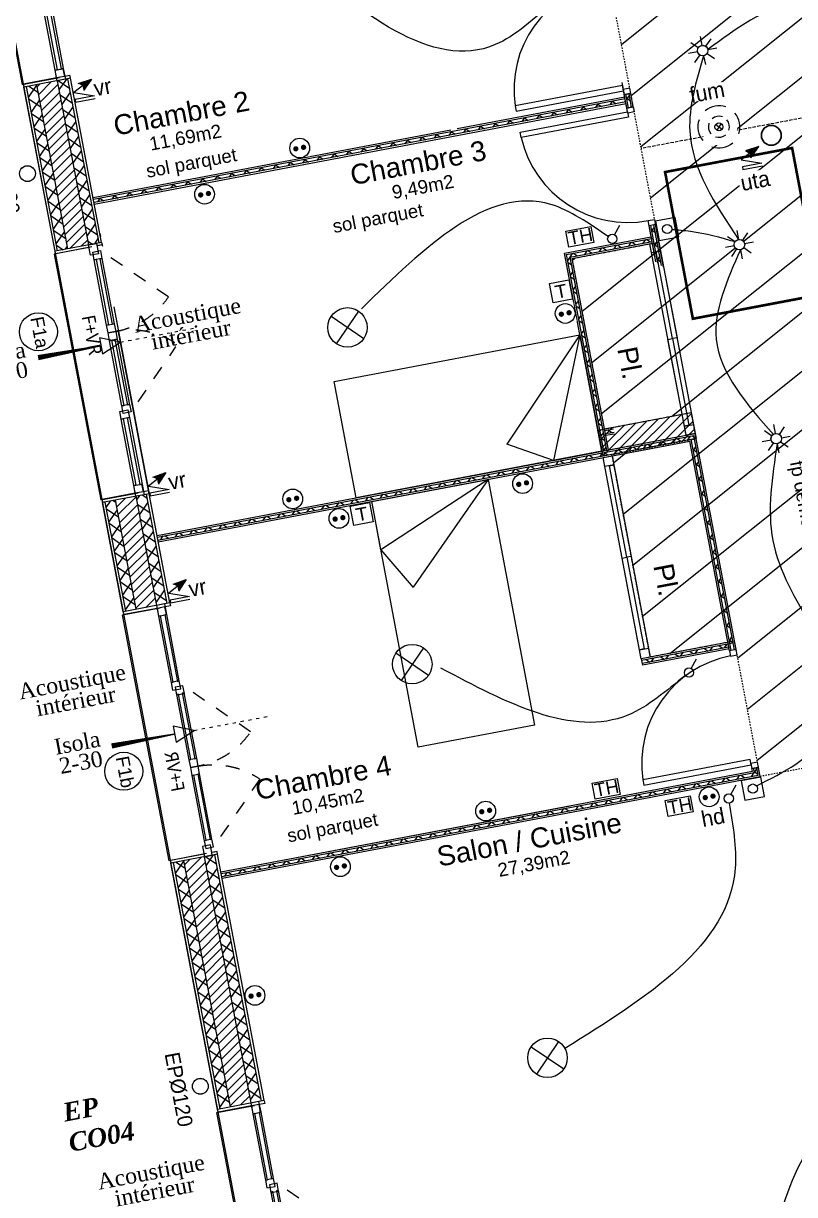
# Model space of a CAD drawing. Header units: centimetres. Extents: x 187368 to 251255, y -383447 to -322514.
# Drawn here: x 196774 to 202629, y -373773 to -364879 of the extents above; entities that cross this region are included whole.
import ezdxf

# ---------------------------------------------------------------- set-up
doc = ezdxf.new("R2010")
doc.units = ezdxf.units.CM
for name, pattern in [('ACAD_ISO03W100', [30, 12, -18]), ('Style de ligne -1', [0.41664, 0.20828, -0.20836]), ('Style de ligne -2', [0.694425, 0.48607, -0.208355])]:
    doc.linetypes.add(name, pattern=pattern)
doc.layers.get('0').update_dxf_attribs({"color": 252})
for name, color, linetype in [('3-BAT C-Niveau 2', 252, 'Continuous'), ('prlm-EAU-EPEXT', 145, 'Continuous'), ('prlm-MOD', 64, 'Continuous'), ('prlm-VMC', 93, 'Continuous')]:
    doc.layers.add(name, color=color, linetype=linetype)
for name, color, linetype, lineweight in [('prlm-ELEC-CFA', 1, 'Continuous', 25), ('prlm-ELEC-CFO', 1, 'Continuous', 25), ('prlm-ELEC-SSI', 1, 'Continuous', 25)]:
    doc.layers.add(name, color=color, linetype=linetype, lineweight=lineweight)
doc.layers.add('prlm-ZEROPLOT', color=254, linetype='Continuous', plot=False)
doc.styles.add('Arial', font='arial.ttf', dxfattribs={"height": 100})
doc.styles.add('Futura Std Book', font='')
doc.styles.add('Helvetica', font='arial.ttf')
doc.styles.add('Lucida Grande', font='')
doc.styles.add('prlm-eau-ep', font='timesbi.ttf', dxfattribs={"height": 18})
doc.styles.add('prlm-elec-cfo', font='comic.ttf', dxfattribs={"height": 12})
doc.styles.add('prlm-elec-ssi', font='comic.ttf', dxfattribs={"height": 12})
doc.styles.add('prlm-vmc', font='pala.ttf', dxfattribs={"height": 14})
doc.styles.get("Standard").update_dxf_attribs({"font": 'isocp.shx', "height": 100})
doc.styles.get('Futura Std Book').set_extended_font_data('Futura Std Book')
doc.styles.get('Lucida Grande').set_extended_font_data('Lucida Grande')
pattern_1 = [(145.723595, (66931.62, 115456.28), (-45.054865, -66.106423), []), (235.723595, (66931.62, 115456.28), (-66.106423, 45.054865), [])]
pattern_2 = [(45, (67117.507, 115456.283), (-31.2347524, 39.0434405), [])]
pattern_3 = [(145.723595, (66931.62, 115456.28), (-45.054865, -66.106423), []), (235.723595, (66931.62, 115456.28), (-66.106423, 45.054865), [])]

# ---------------------------------------------------------------- blocks, each defined once
blk = doc.blocks.new('FENETRE TYPE 1')
at = {"linetype": 'Style de ligne -1', "ltscale": 50.8}
for p, q in [((48.17, 60.17), (4, 16)), ((84.68, 59.99), (128.67, 16))]:
    blk.add_line(p, q, dxfattribs=at)
at = {"linetype": 'Continuous'}
blk.add_line((0, 16), (0, 14), dxfattribs=at)
at = {"linetype": 'Continuous', "lineweight": 25, "flags": 128}
for points in [[(-2, 18), (0, 18), (0, 14)], [(192, 18), (190, 18), (190, 14)], [(0, 8), (0, -18), (-2, -18)], [(190, 7.7), (190, -18), (192, -18)]]:
    blk.add_lwpolyline(points, dxfattribs=at)
at = {"linetype": 'Continuous', "flags": 128}
for points in [[(-2, 14), (6, 14), (6, 8), (-2, 8)], [(4, 16), (10, 16), (10, 10), (4, 10)], [(10, 16), (60.46, 16), (60.46, 14.5), (10, 14.5)], [(10, 11.5), (60.46, 11.5), (60.46, 10), (10, 10)], [(60.46, 16), (66.46, 16), (66.46, 10), (60.46, 10)], [(66.46, 16), (72.46, 16), (72.46, 10), (66.46, 10)], [(72.46, 16), (123.05, 16), (123.05, 14.5), (72.46, 14.5)], [(72.46, 11.5), (123.05, 11.5), (123.05, 10), (72.46, 10)], [(122.67, 16), (128.67, 16), (128.67, 10), (122.67, 10)], [(126.67, 14), (132.67, 14), (132.67, 7.7), (126.67, 7.7)], [(132.67, 14), (184, 14), (184, 12.5), (132.67, 12.5)], [(132.67, 9.2), (184, 9.2), (184, 7.7), (132.67, 7.7)], [(184, 14), (192.25, 14), (192.25, 7.7), (184, 7.7)], [(184, 13.7), (190, 13.7), (190, 7.7), (184, 7.7)]]:
    blk.add_lwpolyline(points, close=True, dxfattribs=at)
blk.add_lwpolyline([(0, 10), (0, -19), (190, -19), (190, 10)], dxfattribs=at)
at = {"linetype": 'Style de ligne -1', "ltscale": 50.8}
for centre, radius, start, end in [((4, 16), 62.46, 360, 45), ((128.67, 16), 62.21, 136.63922, 180)]:
    blk.add_arc(centre, radius, start, end, dxfattribs=at)
at = {"insert": (50.38, 2.81), "char_height": 10.161, "attachment_point": 1, "line_spacing_factor": 0.978845, "style": 'Lucida Grande'}
blk.add_mtext('F+VR ', dxfattribs=at)
blk = doc.blocks.new('Groupe-135-1')
at = {"linetype": 'Continuous'}
blk.add_circle((12995.63, -48267.67), 14.45, dxfattribs=at)
at = {"insert": (12999.33, -48255.25), "char_height": 10.087, "attachment_point": 1, "rotation": 280.72359, "line_spacing_factor": 0.834288, "style": 'Helvetica'}
blk.add_mtext('F1a', dxfattribs=at)
blk = doc.blocks.new('Groupe-141-1')
at = {"linetype": 'Continuous'}
blk.add_circle((13060.42, -48601.44), 14.45, dxfattribs=at)
at = {"insert": (13064.12, -48589.03), "char_height": 10.087, "attachment_point": 1, "rotation": 280.72359, "line_spacing_factor": 0.834288, "style": 'Helvetica'}
blk.add_mtext('F1b', dxfattribs=at)
blk = doc.blocks.new('Groupe-176-1')
at = {"linetype": 'Continuous'}
blk.add_circle((12987.29, -48147.52), 6, dxfattribs=at)
at = {"insert": (12971.25, -48120.8), "char_height": 11.327, "attachment_point": 1, "rotation": 280.72359, "line_spacing_factor": 0.962448, "style": 'Futura Std Book'}
blk.add_mtext('EPØ120', dxfattribs=at)
blk = doc.blocks.new('Groupe-193-1')
at = {"linetype": 'Continuous'}
blk.add_circle((13118.55, -48840.61), 6, dxfattribs=at)
at = {"insert": (13102.51, -48813.9), "char_height": 11.327, "attachment_point": 1, "rotation": 280.72359, "line_spacing_factor": 0.962448, "style": 'Futura Std Book'}
blk.add_mtext('EPØ120', dxfattribs=at)
blk = doc.blocks.new('Groupe-75-1')
at = {"linetype": 'Continuous', "lineweight": 18}
for p, q in [((13406.72, -48269.86), (13351.24, -48352.91)), ((13406.72, -48269.86), (13386.66, -48365.29)), ((13386.66, -48365.29), (13351.18, -48352.89)), ((13386.66, -48365.29), (13423.58, -48358.26))]:
    blk.add_line(p, q, dxfattribs=at)
at = {"linetype": 'Continuous', "flags": 128}
blk.add_lwpolyline([(13406.72, -48269.86), (13423.51, -48358.28), (13236.85, -48393.73), (13220.05, -48305.31)], close=True, dxfattribs=at)
blk = doc.blocks.new('Groupe-77-1')
at = {"linetype": 'Continuous', "flags": 128}
blk.add_lwpolyline([(13487.38, -48346.19), (13459.85, -48200.85), (13466.73, -48199.55), (13494.25, -48344.88)], close=True, dxfattribs=at)
at = {"linetype": 'Continuous', "lineweight": 18, "flags": 128}
for points in [[(13461.15, -48207.73), (13459.85, -48200.85), (13466.73, -48199.55), (13468.03, -48206.42)], [(13477.05, -48272.87), (13464.59, -48207.07), (13468.03, -48206.42), (13480.49, -48272.21)], [(13486.07, -48339.31), (13473.61, -48273.52), (13477.05, -48272.87), (13489.51, -48338.66)], [(13487.38, -48346.19), (13486.07, -48339.31), (13492.95, -48338.01), (13494.25, -48344.88)]]:
    blk.add_lwpolyline(points, close=True, dxfattribs=at)
blk = doc.blocks.new('Groupe-78-1')
at = {"linetype": 'Continuous', "flags": 128}
blk.add_lwpolyline([(13431.25, -48361.91), (13460.18, -48514.68), (13453.31, -48515.99), (13424.37, -48363.21)], close=True, dxfattribs=at)
at = {"linetype": 'Continuous', "lineweight": 18, "flags": 128}
for points in [[(13431.25, -48361.91), (13432.56, -48368.79), (13425.68, -48370.09), (13424.37, -48363.21)], [(13432.56, -48368.79), (13445.72, -48438.3), (13442.28, -48438.95), (13429.12, -48369.44)], [(13442.28, -48438.95), (13455.44, -48508.46), (13452, -48509.11), (13438.84, -48439.6)], [(13458.88, -48507.81), (13460.18, -48514.68), (13453.31, -48515.99), (13452, -48509.11)]]:
    blk.add_lwpolyline(points, close=True, dxfattribs=at)
blk = doc.blocks.new('Groupe-79-1')
at = {"linetype": 'Continuous', "lineweight": 18}
for p, q in [((13337.13, -48379.73), (13255.64, -48433.29)), ((13337.13, -48379.73), (13280.11, -48461.73)), ((13255.64, -48433.29), (13248.68, -48396.36)), ((13255.64, -48433.29), (13280.16, -48461.78))]:
    blk.add_line(p, q, dxfattribs=at)
at = {"linetype": 'Continuous', "flags": 128}
blk.add_lwpolyline([(13372.38, -48566.43), (13283.95, -48583.13), (13248.69, -48396.43), (13337.13, -48379.73)], close=True, dxfattribs=at)
blk = doc.blocks.new('Sol parquet')
at = {"insert": (0, -0.78), "char_height": 10.0872, "attachment_point": 2, "line_spacing_factor": 0.834288, "style": 'Helvetica'}
blk.add_mtext('sol parquet', dxfattribs=at)
blk = doc.blocks.new('xi.fum')
at = {"color": 0}
blk.add_wipeout([(-10.61, -10.61), (-15, 0), (-10.61, 10.61), (0, 15), (10.61, 10.61), (15, 0), (10.61, -10.61), (0, -15)], dxfattribs=at).dxf.layer = 'prlm-ELEC-SSI'
at = {"layer": 'prlm-ELEC-SSI', "color": 0}
for points in [[(-2.12, 2.12), (2.12, -2.12)], [(2.12, 2.12), (-2.12, -2.12)]]:
    blk.add_lwpolyline(points, dxfattribs=at)
blk.add_circle((0, 0), 3, dxfattribs=at)
at = {"layer": 'prlm-ELEC-SSI', "color": 0, "lineweight": 13}
for radius, start, end in [(16, 60, 120), (16, 150, 210), (8, 150, 210), (8, 60, 120), (8, 330, 30), (16, 330, 30), (8, 240, 300), (16, 240, 300)]:
    blk.add_arc((0, 0), radius, start, end, dxfattribs=at)
blk = doc.blocks.new('xi.epext')
at = {"layer": 'prlm-EAU-EPEXT', "color": 0, "linetype": 'ByBlock', "lineweight": -2}
blk.add_circle((0, 0), 5, dxfattribs=at)
blk = doc.blocks.new('xi.EA')
at = {"layer": 'prlm-VMC', "color": 0, "linetype": 'ByBlock', "lineweight": 5, "flags": 128}
blk.add_lwpolyline([(-6.17, -15), (6.17, -15), (0, 0)], close=True, dxfattribs=at)
at = {"layer": 'prlm-VMC', "color": 0, "linetype": 'ByBlock', "lineweight": -2, "flags": 128}
blk.add_lwpolyline([(0, -15, 1, 4, 0), (0, -63.63, 1, 1, 0)], format="xyseb", dxfattribs=at)
at = {"layer": 'prlm-VMC', "color": 0, "linetype": 'ByBlock', "lineweight": 5}
blk.add_solid([(0, 0), (6.17, -15), (-6.17, -15), (0, 0)], dxfattribs=at)
at = {"layer": 'prlm-ZEROPLOT', "color": 250, "linetype": 'ACAD_ISO03W100', "lineweight": 0, "ltscale": 0.2}
blk.add_lwpolyline([(0, 0), (0, 60)], dxfattribs=at)
blk = doc.blocks.new('xi.uta')
at = {"layer": 'prlm-ELEC-CFO', "lineweight": 5}
blk.add_hatch(color=0, dxfattribs=at).paths.add_polyline_path([(-3, 6), (-0.1, 3.7), (0, 0), (7.5, 7.5)])
at = {"layer": 'prlm-ELEC-CFO', "color": 0}
blk.add_lwpolyline([(0.95, 4.23), (-7.5, 0), (7.5, -5.5), (-7.5, -5.5), (-7.5, -7.5), (7.5, -7.5)], dxfattribs=at)
at = {"layer": 'prlm-ELEC-CFO', "color": 0, "lineweight": 5, "flags": 128}
blk.add_lwpolyline([(-3, 6), (-0.1, 3.7), (0, 0), (7.5, 7.5)], close=True, dxfattribs=at)
blk = doc.blocks.new('xi.PC')
at = {"color": 0, "lineweight": 5}
blk.add_wipeout([(-7.5, -7.5), (7.5, -7.5), (7.5, 7.5), (-7.5, 7.5)], dxfattribs=at).dxf.layer = 'prlm-ELEC-CFO'
at = {"layer": 'prlm-ELEC-CFO', "color": 0, "linetype": 'ByBlock', "lineweight": 5, "const_width": 2}
for points in [[(-4, 0, 1), (-2, 0, 1)], [(2, 0, 1), (4, 0, 1)]]:
    blk.add_lwpolyline(points, format="xyb", close=True, dxfattribs=at)
at = {"layer": 'prlm-ELEC-CFO', "color": 0, "linetype": 'ByBlock', "lineweight": -2}
blk.add_circle((0, 0), 7.5, dxfattribs=at)
blk = doc.blocks.new('xi.PCHD')
at = {"color": 0, "lineweight": 5}
blk.add_wipeout([(-7.5, -7.5), (7.5, -7.5), (7.5, 7.5), (-7.5, 7.5)], dxfattribs=at).dxf.layer = 'prlm-ELEC-CFO'
at = {"layer": 'prlm-ELEC-CFO', "color": 0, "linetype": 'ByBlock', "lineweight": 5, "const_width": 2}
for points in [[(-4, 0, 1), (-2, 0, 1)], [(2, 0, 1), (4, 0, 1)]]:
    blk.add_lwpolyline(points, format="xyb", close=True, dxfattribs=at)
at = {"layer": 'prlm-ELEC-CFO', "color": 0, "linetype": 'ByBlock', "lineweight": -2}
blk.add_circle((0, 0), 7.5, dxfattribs=at)
blk = doc.blocks.new('xi.SA')
at = {"layer": 'prlm-ELEC-CFO', "color": 0}
blk.add_lwpolyline([(0.2, -1.28), (5.5, 5.28)], dxfattribs=at)
blk.add_circle((-2, -4), 3.5, dxfattribs=at)
blk = doc.blocks.new('xi.PTCE')
at = {"layer": 'prlm-ELEC-CFO', "color": 0}
for points in [[(-10.61, 10.61), (10.61, -10.61)], [(10.61, 10.61), (-10.61, -10.61)]]:
    blk.add_lwpolyline(points, dxfattribs=at)
at = {"layer": 'prlm-ELEC-CFO', "color": 0, "linetype": 'ByBlock'}
blk.add_circle((0, 0), 15, dxfattribs=at)
blk = doc.blocks.new('xi.BP')
at = {"layer": 'prlm-ELEC-CFO', "color": 0, "flags": 128}
blk.add_lwpolyline([(-7.5, -7.5), (7.5, -7.5), (7.5, 7.5), (-7.5, 7.5)], close=True, dxfattribs=at)
at = {"layer": 'prlm-ELEC-CFO', "color": 0}
blk.add_circle((0, 0), 3.5, dxfattribs=at)
blk = doc.blocks.new('xi.SPOT')
at = {"color": 0, "lineweight": 5}
blk.add_wipeout([(-4, 0), (-2.83, -2.83), (0, -4), (2.83, -2.83), (4, 0), (2.83, 2.83), (0, 4), (-2.83, 2.83)], dxfattribs=at).dxf.layer = 'prlm-ELEC-CFO'
at = {"layer": 'prlm-ELEC-CFO', "color": 0, "linetype": 'ByBlock', "lineweight": -2, "flags": 128}
for points in [[(0, 10.88), (0, 4)], [(-10.88, 0), (-4, 0)], [(-7.69, 7.69), (-2.83, 2.83)], [(7.69, 7.69), (2.83, 2.83)], [(4, 0), (10.88, 0)], [(-2.83, -2.83), (-7.69, -7.69)], [(0, -4), (0, -10.88)], [(2.83, -2.83), (7.69, -7.69)]]:
    blk.add_lwpolyline(points, dxfattribs=at)
at = {"layer": 'prlm-ELEC-CFO', "color": 0, "linetype": 'ByBlock', "lineweight": -2}
blk.add_circle((0, 0), 4, dxfattribs=at)
blk = doc.blocks.new('xi.VR')
at = {"layer": 'prlm-ELEC-CFO', "lineweight": 5}
blk.add_hatch(color=0, dxfattribs=at).paths.add_polyline_path([(-3, 6), (-0.1, 3.7), (0, 0), (7.5, 7.5)])
at = {"layer": 'prlm-ELEC-CFO', "color": 0}
for points in [[(0.95, 4.23), (-7.5, 0), (7.5, -5.5), (-7.5, -5.5), (-7.5, -7.5), (7.5, -7.5)], [(-3, 6), (7.5, 7.5), (0, 0)]]:
    blk.add_lwpolyline(points, dxfattribs=at)
blk = doc.blocks.new('xi.TEL')
at = {"layer": 'prlm-ELEC-CFA', "color": 0, "linetype": 'ByBlock', "lineweight": -2, "flags": 128}
blk.add_lwpolyline([(-7.5, 7.5), (7.5, 7.5), (7.5, -7.5), (-7.5, -7.5)], close=True, dxfattribs=at)
at = {"layer": 'prlm-ELEC-CFA', "color": 0, "linetype": 'ByBlock', "insert": (0, 0), "char_height": 10, "width": 11.36, "attachment_point": 5}
blk.add_mtext('{\\fVerdana|b0|i0|c0|p34;T}', dxfattribs=at)

msp = doc.modelspace()

# ---------------------------------------------------------------- hatches: boundary and pattern name
at = {"linetype": 'Continuous'}
h = msp.add_hatch(dxfattribs=at)
h.set_pattern_fill('02_ISOLANT', color=256, scale=10, angle=-169.27641, style=0, pattern_type=2)
h.set_pattern_definition([(235.723595, (66931.62, 115456.28), (66.106423, -45.054865), []), (325.723595, (66931.62, 115456.28), (-45.054865, -66.106423), [])])
h.paths.add_polyline_path([(201346.5, -365475.2), (201342.1, -365451.7), (197305.5, -366216.1), (197309.9, -366239.7)])
h = msp.add_hatch(dxfattribs=at)
h.set_pattern_fill('02_ISOLANT', color=256, scale=10, angle=100.72359, style=0, pattern_type=2)
h.set_pattern_definition([(145.723595, (66931.62, 115456.28), (-45.054865, -66.106423), []), (235.723595, (66931.62, 115456.28), (-66.106423, 45.054865), [])])
h.paths.add_polyline_path([(201368, -365518.6), (201391.6, -365514.1), (201372.3, -365412.3), (201348.7, -365416.8)])
h = msp.add_hatch(dxfattribs=at)
h.set_pattern_fill('02_ISOLANT', color=256, scale=10, angle=100.72359, style=0, pattern_type=2)
h.set_pattern_definition([(145.723595, (66931.62, 115456.28), (-45.054865, -66.106423), []), (235.723595, (66931.62, 115456.28), (-66.106423, 45.054865), [])])
h.paths.add_polyline_path([(201591.5, -366699), (201619.6, -366718.1), (201560.9, -366408.3), (201537.3, -366412.7)])
h = msp.add_hatch(dxfattribs=at)
h.set_pattern_fill('02_ISOLANT', color=256, scale=10, angle=10.72359, style=0, pattern_type=2)
h.set_pattern_definition([(55.723595, (66931.62, 115456.28), (-66.106423, 45.054865), []), (145.723595, (66931.62, 115456.28), (45.054865, 66.106423), [])])
h.paths.add_polyline_path([(200897.4, -366634.4), (200925.4, -366653.5), (201547.4, -366535.7), (201542.9, -366512.1)])
h = msp.add_hatch(dxfattribs=at)
h.set_pattern_fill('02_ISOLANT', color=256, scale=10, angle=100.72359, style=0, pattern_type=2)
h.set_pattern_definition([(145.723595, (66931.62, 115456.28), (-45.054865, -66.106423), []), (235.723595, (66931.62, 115456.28), (-66.106423, 45.054865), [])])
h.paths.add_polyline_path([(201179.5, -368124.1), (201203.1, -368119.6), (200925.4, -366653.5), (200897.4, -366634.4)])
h = msp.add_hatch(dxfattribs=at)
h.set_pattern_fill('MURS MACONNERIE-2', color=256, scale=10, style=0, pattern_type=2)
h.set_pattern_definition(pattern_2)
h.paths.add_polyline_path([(201881.6, -368031.9), (201844.4, -367835.4), (201136.9, -367969.4), (201174.2, -368165.9)])
h = msp.add_hatch(dxfattribs=at)
h.set_pattern_fill('02_ISOLANT', color=256, scale=10, angle=10.72359, style=0, pattern_type=2)
h.set_pattern_definition([(55.723595, (66931.62, 115456.28), (-66.106423, 45.054865), []), (145.723595, (66931.62, 115456.28), (45.054865, 66.106423), [])])
h.paths.add_polyline_path([(197790.8, -368779.1), (197795.3, -368802.6), (201844.7, -368035.8), (201863.8, -368007.7)])
h = msp.add_hatch(dxfattribs=at)
h.set_pattern_fill('02_ISOLANT', color=256, scale=10, angle=-169.27641, style=0, pattern_type=2)
h.set_pattern_definition([(235.723595, (66931.62, 115456.28), (66.106423, -45.054865), []), (325.723595, (66931.62, 115456.28), (-45.054865, -66.106423), [])])
h.paths.add_polyline_path([(201258.4, -367984.1), (201253.9, -367960.5), (201188.5, -367972.9), (201193, -367996.4)])
h = msp.add_hatch(dxfattribs=at)
h.set_pattern_fill('02_ISOLANT', color=256, scale=10, angle=100.72359, style=0, pattern_type=2)
h.set_pattern_definition([(145.723595, (66931.62, 115456.28), (-45.054865, -66.106423), []), (235.723595, (66931.62, 115456.28), (-66.106423, 45.054865), [])])
h.paths.add_polyline_path([(202148.7, -369641.2), (202172.3, -369636.7), (201863.8, -368007.7), (201844.7, -368035.8)])
h = msp.add_hatch(dxfattribs=at)
h.set_pattern_fill('02_ISOLANT', color=256, scale=10, angle=-169.27641, style=0, pattern_type=2)
h.set_pattern_definition([(235.723595, (66931.62, 115456.28), (66.106423, -45.054865), []), (325.723595, (66931.62, 115456.28), (-45.054865, -66.106423), [])])
h.paths.add_polyline_path([(202141.4, -369613.1), (202160.5, -369585), (201467.1, -369716.4), (201471.6, -369739.9)])
h = msp.add_hatch(dxfattribs=at)
h.set_pattern_fill('02_ISOLANT', color=256, scale=10, angle=10.72359, style=0, pattern_type=2)
h.set_pattern_definition([(55.723595, (66931.62, 115456.28), (-66.106423, 45.054865), []), (145.723595, (66931.62, 115456.28), (45.054865, 66.106423), [])])
h.paths.add_polyline_path([(198275.4, -371334.5), (198279.9, -371358.1), (202352.2, -370586.8), (202324.2, -370567.7)])
h = msp.add_hatch(dxfattribs=at)
h.set_pattern_fill('02_ISOLANT', color=256, scale=10, angle=100.72359, style=0, pattern_type=2)
h.set_pattern_definition([(145.723595, (66931.62, 115456.28), (-45.054865, -66.106423), []), (235.723595, (66931.62, 115456.28), (-66.106423, 45.054865), [])])
h.paths.add_polyline_path([(202324.2, -370567.7), (202352.2, -370586.8), (202341.6, -370530.8), (202318, -370535.3)])
at = {"layer": '3-BAT C-Niveau 2', "linetype": 'Continuous', "lineweight": 18}
h = msp.add_hatch(dxfattribs=at)
h.set_pattern_fill('BA 13', color=256, scale=10, style=0, pattern_type=2)
h.set_pattern_definition([(218.65981, (66931.62, 115456.3), (-199.24783, 287.75041), [])])
h.paths.add_polyline_path([(204522, -367529.8), (204960.7, -369845.8), (203586.7, -370105.9), (203634.4, -370357.5), (202367.8, -370597.3), (202173.1, -369569.4), (201533.5, -369690.6), (201242.3, -368153), (201882, -368031.9), (201844.8, -367835.5), (201186.5, -367960.2), (200941, -366663.9), (201599.3, -366539.3), (201212.5, -364496.8), (201187.8, -364500.9), (201173, -364449.6), (201163.7, -364451.3), (200760.7, -364527.1), (200465.8, -362970.3), (201403.4, -362792.8), (201310.8, -362303.5), (203455.4, -361897.5), (203773.6, -363577.1), (203036.8, -363716.5), (203106, -364083.5), (202106.4, -364272.8), (202115.7, -364321.9), (203852.2, -363993.1), (204360.3, -366674.1), (202935.8, -366943.9), (203099.2, -367800.5)])
at = {"layer": '3-BAT C-Niveau 2', "linetype": 'Continuous'}
h = msp.add_hatch(dxfattribs=at)
h.set_pattern_fill('02_ISOLANT', color=256, scale=10, angle=100.72359, style=0, pattern_type=2)
h.set_pattern_definition(pattern_1)
h.paths.add_polyline_path([(197033.6, -366604.8), (197112.2, -366590), (196876.2, -365343.8), (196797.6, -365358.7)])
h = msp.add_hatch(dxfattribs=at)
h.set_pattern_fill('MURS MACONNERIE-2', color=256, scale=10, style=0, pattern_type=2)
h.set_pattern_definition(pattern_2)
h.paths.add_polyline_path([(197112.2, -366590), (197269.4, -366560.2), (197033.4, -365314.1), (196876.2, -365343.8)])
h = msp.add_hatch(dxfattribs=at)
h.set_pattern_fill('02_ISOLANT', color=256, scale=10, angle=100.72359, style=0, pattern_type=2)
h.set_pattern_definition(pattern_1)
h.paths.add_polyline_path([(197269.4, -366560.2), (197348, -366545.3), (197112, -365299.2), (197033.4, -365314.1)])
h = msp.add_hatch(dxfattribs=at)
h.set_pattern_fill('MURS MACONNERIE-2', color=256, scale=10, style=0, pattern_type=2)
h.set_pattern_definition(pattern_2)
h.paths.add_polyline_path([(197630.7, -369327.9), (197787.9, -369298.1), (197630.9, -368468.8), (197473.6, -368498.5)])
h = msp.add_hatch(dxfattribs=at)
h.set_pattern_fill('02_ISOLANT', color=256, scale=10, angle=100.72359, style=0, pattern_type=2)
h.set_pattern_definition(pattern_3)
h.paths.add_polyline_path([(197787.9, -369298.1), (197866.5, -369283.2), (197709.5, -368453.9), (197630.9, -368468.8)])
h = msp.add_hatch(dxfattribs=at)
h.set_pattern_fill('02_ISOLANT', color=256, scale=10, angle=100.72359, style=0, pattern_type=2)
h.set_pattern_definition(pattern_3)
h.paths.add_polyline_path([(197552.1, -369342.8), (197630.7, -369327.9), (197473.6, -368498.5), (197395, -368513.4)])
h = msp.add_hatch(dxfattribs=at)
h.set_pattern_fill('02_ISOLANT', color=256, scale=10, angle=100.72359, style=0, pattern_type=2)
h.set_pattern_definition(pattern_1)
h.paths.add_polyline_path([(198267.7, -373121.6), (198346.3, -373106.7), (197992.2, -371236.5), (197913.5, -371251.4)])
h = msp.add_hatch(dxfattribs=at)
h.set_pattern_fill('MURS MACONNERIE-2', color=256, scale=10, style=0, pattern_type=2)
h.set_pattern_definition(pattern_2)
h.paths.add_polyline_path([(198346.3, -373106.7), (198503.5, -373077), (198149.4, -371206.7), (197992.2, -371236.5)])
h = msp.add_hatch(dxfattribs=at)
h.set_pattern_fill('02_ISOLANT', color=256, scale=10, angle=100.72359, style=0, pattern_type=2)
h.set_pattern_definition(pattern_1)
h.paths.add_polyline_path([(198503.5, -373077), (198582.1, -373062.1), (198228, -371191.8), (198149.4, -371206.7)])

# ---------------------------------------------------------------- linework, layer by layer
at = {"linetype": 'Continuous'}
for p, q in [((201322.9, -365350.5), (200507.4, -365504.9)), ((201330.4, -365389.8), (201322.9, -365350.5)), ((201342.1, -365451.7), (197305.5, -366216.1)), ((201342.1, -365451.7), (197305.5, -366216.1)), ((200514.8, -365544.2), (201330.4, -365389.8)), ((201377.6, -365370.6), (201328.5, -365379.9)), ((201328.5, -365379.9), (201335.9, -365419.2)), ((201335.9, -365419.2), (201385.1, -365409.9)), ((201355.2, -365521), (201335.9, -365419.2)), ((201368, -365518.6), (201348.7, -365416.8)), ((201368, -365518.6), (201348.7, -365416.8)), ((201391.6, -365514.1), (201372.3, -365412.3)), ((201391.6, -365514.1), (201372.3, -365412.3)), ((201385.1, -365409.9), (201377.6, -365370.6)), ((201346.5, -365475.2), (197309.9, -366239.7)), ((201346.5, -365475.2), (197309.9, -366239.7)), ((201349, -365488), (197312.4, -366252.5)), ((200507.4, -365504.9), (200514.8, -365544.2)), ((201576.3, -366688.6), (201524.5, -366415.1)), ((201591.5, -366699), (201537.3, -366412.7)), ((201591.5, -366699), (201537.3, -366412.7)), ((201619.6, -366718.1), (201560.9, -366408.3)), ((201619.6, -366718.1), (201560.9, -366408.3)), ((200882.2, -366624), (201540.5, -366499.3)), ((200897.4, -366634.4), (201542.9, -366512.1)), ((200897.4, -366634.4), (201542.9, -366512.1)), ((200925.4, -366653.5), (201547.4, -366535.7)), ((200925.4, -366653.5), (201547.4, -366535.7)), ((201166.7, -368126.5), (200882.2, -366624)), ((201179.5, -368124.1), (200897.4, -366634.4)), ((201179.5, -368124.1), (200897.4, -366634.4)), ((201203.1, -368119.6), (200925.4, -366653.5)), ((201203.1, -368119.6), (200925.4, -366653.5)), ((201844.4, -367835.4), (201136.9, -367969.4)), ((201844.4, -367835.4), (201136.9, -367969.4)), ((201844.4, -367835.4), (201881.6, -368031.9)), ((197788.4, -368766.3), (201874.2, -367992.5)), ((197790.8, -368779.1), (201863.8, -368007.7)), ((197790.8, -368779.1), (201863.8, -368007.7)), ((201136.9, -367969.4), (201174.2, -368165.9)), ((201881.6, -368031.9), (201174.2, -368165.9)), ((201253.9, -367960.5), (201188.5, -367972.9)), ((201253.9, -367960.5), (201188.5, -367972.9)), ((201258.4, -367984.1), (201193, -367996.4)), ((201258.4, -367984.1), (201193, -367996.4)), ((201260.8, -367996.8), (201195.4, -368009.2)), ((202172.3, -369636.7), (201863.8, -368007.7)), ((202172.3, -369636.7), (201863.8, -368007.7)), ((197795.3, -368802.6), (201844.7, -368035.8)), ((197795.3, -368802.6), (201844.7, -368035.8)), ((202135.9, -369643.6), (201834.3, -368051)), ((202148.7, -369641.2), (201844.7, -368035.8)), ((202148.7, -369641.2), (201844.7, -368035.8)), ((202160.5, -369585), (201467.1, -369716.4)), ((202160.5, -369585), (201467.1, -369716.4)), ((202141.4, -369613.1), (201471.6, -369739.9)), ((202141.4, -369613.1), (201471.6, -369739.9)), ((202131.1, -369628.3), (201474, -369752.7)), ((202185.1, -369634.3), (202135.9, -369643.6)), ((202192.5, -369673.6), (202185.1, -369634.3)), ((202135.9, -369643.6), (202143.4, -369682.9)), ((202143.4, -369682.9), (202192.5, -369673.6)), ((202299.7, -370508.3), (202292.2, -370469)), ((202347, -370489.1), (202297.8, -370498.4)), ((202297.8, -370498.4), (202305.3, -370537.7)), ((202354.4, -370528.4), (202347, -370489.1)), ((198273, -371321.7), (202309, -370557.4)), ((198275.4, -371334.5), (202324.2, -370567.7)), ((198275.4, -371334.5), (202324.2, -370567.7)), ((198279.9, -371358.1), (202352.2, -370586.8)), ((198279.9, -371358.1), (202352.2, -370586.8)), ((202305.3, -370537.7), (202354.4, -370528.4)), ((202309, -370557.4), (202305.3, -370537.7)), ((202324.2, -370567.7), (202318, -370535.3)), ((202324.2, -370567.7), (202318, -370535.3)), ((202352.2, -370586.8), (202341.6, -370530.8)), ((202352.2, -370586.8), (202341.6, -370530.8)), ((201476.7, -370623.4), (201484.2, -370662.7))]:
    msp.add_line(p, q, dxfattribs=at)
at = {"linetype": 'Continuous', "lineweight": 25}
for p, q in [((201318.5, -365327.1), (201335.9, -365419.2)), ((201339.7, -365438.9), (200067.2, -365679.9)), ((201339.7, -365438.9), (201327.8, -365376.2)), ((201385.1, -365409.9), (201335.9, -365419.2)), ((201404.3, -365511.7), (201385.1, -365409.9)), ((201349, -365488), (197312.4, -366252.5)), ((201355.2, -365521), (201349, -365488)), ((201404.3, -365511.7), (201355.2, -365521)), ((200018.1, -365689.2), (197303.1, -366203.3)), ((201573.7, -366405.8), (201524.5, -366415.1)), ((201534.5, -366467.5), (201524.5, -366415.1)), ((201634.8, -366728.4), (201573.7, -366405.8)), ((200882.2, -366624), (201540.5, -366499.3)), ((201540.5, -366499.3), (201543.8, -366516.7)), ((200940.6, -366663.8), (201549.8, -366548.5)), ((201576.3, -366688.6), (201549.8, -366548.5)), ((201166.7, -368126.5), (200882.2, -366624)), ((201215.9, -368117.2), (200940.6, -366663.8)), ((201251.5, -367947.7), (201186.1, -367960.1)), ((201260.8, -367996.8), (201195.4, -368009.2)), ((201215.9, -368117.2), (201874.2, -367992.5)), ((202185.1, -369634.3), (201874.2, -367992.5)), ((197797.7, -368815.4), (201834.3, -368051)), ((202135.9, -369643.6), (201834.3, -368051)), ((197788.4, -368766.3), (201166.7, -368126.5)), ((202170.9, -369569.8), (201464.7, -369703.6)), ((202131.1, -369628.3), (201474, -369752.7)), ((202185.1, -369634.3), (202135.9, -369643.6)), ((201464.7, -369703.6), (201474, -369752.7)), ((198282.3, -371370.8), (202367.4, -370597.2)), ((200973.8, -370810.2), (202309, -370557.4)), ((202354.4, -370528.4), (202305.3, -370537.7)), ((202309, -370557.4), (202305.3, -370537.7)), ((202367.4, -370597.2), (202354.4, -370528.4)), ((198273, -371321.7), (200924.7, -370819.5))]:
    msp.add_line(p, q, dxfattribs=at)
at = {"linetype": 'Continuous', "lineweight": 18}
msp.add_line((201881.6, -368031.9), (201174.2, -368165.9), dxfattribs=at)
at = {"linetype": 'Continuous', "flags": 128}
for points in [[(201362.7, -365560.3), (201355.2, -365521), (201404.4, -365511.7), (201411.8, -365551)], [(201368.2, -365589.8), (200552.7, -365744.2), (200545.3, -365704.9), (201360.8, -365550.5)], [(201524.5, -366415.1), (201517.1, -366375.8), (201566.2, -366366.5), (201573.7, -366405.8)]]:
    msp.add_lwpolyline(points, close=True, dxfattribs=at)
at = {"linetype": 'Continuous'}
for centre, start, end in [((201328.5, -365379.9), 100.72359, 188.6539), ((201362.7, -365560.3), 192.79329, 280.72359)]:
    msp.add_arc(centre, 830.5, start, end, dxfattribs=at)
at = {"layer": '3-BAT C-Niveau 2', "linetype": 'Continuous', "lineweight": 25}
for p, q in [((197131.7, -365295.5), (196778, -365362.4)), ((197013.9, -366608.6), (196778, -365362.4)), ((197112.2, -366590), (196876.2, -365343.8)), ((197269.4, -366560.2), (197033.4, -365314.1)), ((197307.1, -366221.8), (197131.7, -365295.5)), ((197354.6, -366472.7), (197359.2, -366496.9)), ((197367.7, -366541.6), (197013.9, -366608.6)), ((197367.7, -366541.6), (197373.2, -366571)), ((197460.4, -367031.1), (197729.1, -368450.2)), ((197886.2, -369279.5), (197493.9, -367208)), ((197729.1, -368450.2), (197375.4, -368517.1)), ((197787.9, -369298.1), (197630.9, -368468.8)), ((197532.5, -369346.5), (197375.4, -368517.1)), ((197630.7, -369327.9), (197473.6, -368498.5)), ((197886.2, -369279.5), (197532.5, -369346.5)), ((198247.6, -371188.1), (197893.9, -371255.1)), ((198346.3, -373106.7), (197992.2, -371236.5)), ((198503.5, -373077), (198149.4, -371206.7)), ((198601.8, -373058.4), (198247.6, -371188.1)), ((198248.1, -373125.3), (197893.9, -371255.1)), ((198601.8, -373058.4), (198248.1, -373125.3))]:
    msp.add_line(p, q, dxfattribs=at)
at = {"layer": '3-BAT C-Niveau 2', "linetype": 'Continuous'}
for p, q in [((197013.9, -366608.6), (196778, -365362.4)), ((197033.6, -366604.8), (196797.6, -365358.7)), ((197112.2, -366590), (196876.2, -365343.8)), ((197348, -366545.3), (197112, -365299.2)), ((197367.7, -366541.6), (197131.7, -365295.5)), ((197866.5, -369283.2), (197709.5, -368453.9)), ((197886.2, -369279.5), (197729.1, -368450.2)), ((197532.5, -369346.5), (197375.4, -368517.1)), ((197552.1, -369342.8), (197395, -368513.4)), ((197630.7, -369327.9), (197473.6, -368498.5)), ((198346.3, -373106.7), (197992.2, -371236.5)), ((198582.1, -373062.1), (198228, -371191.8)), ((198601.8, -373058.4), (198247.6, -371188.1)), ((198248.1, -373125.3), (197893.9, -371255.1)), ((198267.7, -373121.6), (197913.5, -371251.4))]:
    msp.add_line(p, q, dxfattribs=at)
at = {"layer": '3-BAT C-Niveau 2', "linetype": 'Style de ligne -2', "ltscale": 50.8}
msp.add_line((202681.4, -365597.9), (201464.7, -365828.8), dxfattribs=at)
at = {"layer": '3-BAT C-Niveau 2', "linetype": 'Style de ligne -1', "ltscale": 50.8, "flags": 128}
msp.add_lwpolyline([(204522, -367529.8), (204960.7, -369845.8), (203586.7, -370105.9), (203634.4, -370357.5), (202367.8, -370597.3), (202173.1, -369569.4), (201533.5, -369690.6), (201242.3, -368153), (201882, -368031.9), (201844.8, -367835.5), (201186.5, -367960.2), (200941, -366663.9), (201599.3, -366539.3), (201212.5, -364496.8), (201187.8, -364500.9), (201173, -364449.6), (201163.7, -364451.3), (200760.7, -364527.1), (200465.8, -362970.3), (201403.4, -362792.8), (201310.8, -362303.5), (203455.4, -361897.5), (203773.6, -363577.1), (203036.8, -363716.5), (203106, -364083.5), (202106.4, -364272.8), (202115.7, -364321.9), (203852.2, -363993.1), (204360.3, -366674.1), (202935.8, -366943.9), (203099.2, -367800.5)], close=True, dxfattribs=at)
at = {"layer": 'prlm-ELEC-CFO'}
for points in [[(200892, -366456.6), (201081.9, -366420.7), (201104.9, -366542.3), (200915, -366578.3)], [(201090.9, -370647.8), (201280.8, -370611.8), (201303.8, -370733.4), (201113.9, -370769.4)]]:
    msp.add_lwpolyline(points, close=True, dxfattribs=at)
at = {"layer": 'prlm-ELEC-CFO', "lineweight": 30}
msp.add_circle((202452.1, -365728.5), 75.5, dxfattribs=at)
at = {"layer": 'prlm-ELEC-CFO', "lineweight": 13}
for points in [[(200800.4, -364708.9), (200356.5, -365039.9), (198782.8, -364336.4)], [(203186.3, -364847), (202631.4, -364735.3), (201970.4, -365077.3)], [(201696.3, -366442.9), (201839, -366456.1), (202177.4, -366535.6)], [(202217.6, -366597.8), (202033.7, -367277.2), (202469, -368001.4)], [(202496.7, -368071.6), (202464.4, -368805.9), (202760.9, -369466.8)], [(202340.2, -370668.6), (202839.7, -370296.9), (202769.7, -369546.1)], [(201798.7, -369828.3), (201363.9, -370131), (199943.6, -369774.5)], [(203320.5, -373041.3), (202840, -373305.8), (202495.3, -374003.9)]]:
    msp.add_spline(points, degree=3, dxfattribs=at)

# ---------------------------------------------------------------- block references
at = {"xscale": 10, "yscale": 10, "zscale": 10}
for name in ['Groupe-77-1', 'Groupe-75-1', 'Groupe-78-1', 'Groupe-79-1']:
    msp.add_blockref(name, (66931.6, 115456.3), dxfattribs=at)
at = {"xscale": 9.999999999999998, "yscale": 9.999999999999998, "zscale": 9.999999999999998, "rotation": 10.72359474381081}
msp.add_blockref('Sol parquet', (199109.3, -370927), dxfattribs=at)
at = {"layer": '3-BAT C-Niveau 2', "rotation": 280.7235947438885}
for p, xscale, yscale, zscale in [((196597.1, -363440), 9.999999999999998, 9.999999999999998, 9.999999999999998), ((197194.5, -366594.7), 9.999999999999998, 9.999999999999998, 9.999999999999998), ((198067, -371201.9), -9.999999999999998, 10, 10), ((198782.7, -374980.8), -9.999999999999998, 10, 10)]:
    msp.add_blockref('FENETRE TYPE 1', p, dxfattribs=dict(at, xscale=xscale, yscale=yscale, zscale=zscale))
at = {"layer": '3-BAT C-Niveau 2', "xscale": 10, "yscale": 10, "zscale": 10}
for name in ['Groupe-176-1', 'Groupe-135-1', 'Groupe-141-1', 'Groupe-193-1']:
    msp.add_blockref(name, (66931.6, 115456.3), dxfattribs=at)
at = {"layer": 'prlm-EAU-EPEXT', "xscale": 11.99999999999999, "yscale": 11.99999999999999, "zscale": 11.99999999999999, "rotation": 10.72360141139323}
for p in [(196804.6, -366019.2), (198117.2, -372950.2)]:
    msp.add_blockref('xi.epext', p, dxfattribs=at)
at = {"layer": 'prlm-ELEC-CFA', "xscale": 10, "yscale": 10, "zscale": 10, "rotation": 10.72360141139323}
for p in [(200855.4, -366912.7), (199342.8, -368604.6)]:
    msp.add_blockref('xi.TEL', p, dxfattribs=at)
at = {"layer": 'prlm-ELEC-CFO', "xscale": 10, "yscale": 10, "zscale": 10, "rotation": 10.72360141139323}
for name, p in [('xi.SA', (201256.9, -366472)), ('xi.BP', (201661.5, -366439.6)), ('xi.PTCE', (199234, -367187.1)), ('xi.PTCE', (199726.5, -369744.1)), ('xi.SA', (201839.6, -369765.2)), ('xi.BP', (202312.1, -370689.5)), ('xi.PTCE', (200753.1, -372734.3))]:
    msp.add_blockref(name, p, dxfattribs=at)

# ---------------------------------------------------------------- texts
at = {"style": 'Helvetica'}
for s, height, p in [('Chambre 2', 151.31, (197473.8, -365731.9)), ('11,69m2', 102.16, (197740.4, -365845.5)), ('Chambre 3', 151.31, (199271.6, -366108)), ('9,49m2', 102.16, (199582.6, -366213.2))]:
    msp.add_text(s, height=height, rotation=10.72359, dxfattribs=at).set_placement(p)
at = {"attachment_point": 2, "line_spacing_factor": 0.834288, "style": 'Helvetica'}
for s, insert, char_height, rotation in [('sol parquet', (198039.7, -365887.8), 100.872, 10.72359), ('sol parquet', (199455.4, -366307), 100.872, 10.72359), ('Pl.\\P', (201453.3, -367442), 151.31, 280.72359), ('fp démontable', (202777.8, -368635.8), 102.169, 280.72359), ('Pl.\\P', (201727.4, -369089.1), 151.31, 280.72359), ('Chambre 4\\P{\\H0.6752x;10,45m2}\\P', (199036, -370531.2), 151.309, 10.72359), ('Salon / Cuisine\\P{\\H0.6752x;27,39m2}\\P', (200600.7, -371001.9), 151.309, 10.72359)]:
    msp.add_mtext(s, dxfattribs=dict(at, insert=insert, char_height=char_height, rotation=rotation))
at = {"layer": 'prlm-EAU-EPEXT', "insert": (197062.4, -373081.8), "char_height": 140, "attachment_point": 1, "rotation": 10.7236, "style": 'prlm-eau-ep'}
msp.add_mtext_dynamic_manual_height_columns('EP CO04', width=91.584, gutter_width=75, heights=[0], dxfattribs=at)
at = {"layer": 'prlm-ELEC-CFO', "lineweight": 30, "style": 'Arial'}
for p in [(200920.8, -366562.2), (201119.7, -370753.4), (201675.7, -370886.3)]:
    msp.add_text('TH', height=100, rotation=10.7236, dxfattribs=at).set_placement(p)
at = {"layer": 'prlm-VMC', "insert": (197731, -373541.5), "char_height": 120, "width": 236.74, "attachment_point": 2, "rotation": 10.7236, "line_spacing_factor": 0.75, "style": 'prlm-vmc', "bg_fill": 3, "box_fill_scale": 1.1, "bg_fill_color": 256, "bg_fill_transparency": 0}
msp.add_mtext('Acoustique intérieur', dxfattribs=at)

# ---------------------------------------------------------------- next in the draw order: texts
at = {"layer": 'prlm-ELEC-SSI', "lineweight": 20, "insert": (201953.3, -365341.2), "char_height": 120, "attachment_point": 2, "rotation": 10.7236, "line_spacing_factor": 0.8, "style": 'prlm-elec-ssi', "bg_fill": 3, "box_fill_scale": 0.95, "bg_fill_color": 256, "bg_fill_transparency": 0}
msp.add_mtext('fum', dxfattribs=at)
at = {"layer": 'prlm-VMC', "char_height": 120, "width": 236.74, "attachment_point": 2, "rotation": 10.7236, "line_spacing_factor": 0.75, "style": 'prlm-vmc', "bg_fill": 3, "box_fill_scale": 1.1, "bg_fill_color": 256, "bg_fill_transparency": 0}
for insert in [(198006.2, -367034.2), (197131.9, -369819.1)]:
    msp.add_mtext('Acoustique intérieur', dxfattribs=dict(at, insert=insert))
at = {"layer": 'prlm-VMC', "linetype": 'ByBlock', "lineweight": -2, "char_height": 120, "width": 236.74, "attachment_point": 2, "rotation": 10.7236, "line_spacing_factor": 0.75, "style": 'prlm-vmc', "bg_fill": 3, "box_fill_scale": 1.1, "bg_fill_color": 256, "bg_fill_transparency": 0}
for insert in [(196603.9, -367327.4), (197171.2, -370282.9)]:
    msp.add_mtext('Isola\\P2-30', dxfattribs=dict(at, insert=insert))

# ---------------------------------------------------------------- next in the draw order: block references
at = {"layer": 'prlm-ELEC-SSI', "xscale": 10, "yscale": 10, "zscale": 10, "rotation": 10.72360141139323}
msp.add_blockref('xi.fum', (202054.6, -365663.7), dxfattribs=at)
at = {"layer": 'prlm-VMC', "xscale": 10, "yscale": 10, "zscale": 10}
for p, rotation in [((197510.8, -367298.5), 280.7116093688206), ((198069.5, -370247.2), 280.7253422816502)]:
    msp.add_blockref('xi.EA', p, dxfattribs=dict(at, rotation=rotation))

# ---------------------------------------------------------------- next in the draw order: linework, layer by layer
at = {"layer": 'prlm-MOD', "ltscale": 50, "const_width": 20}
msp.add_lwpolyline([(201645.7, -366007.3), (202610.2, -365824.6), (202821.2, -366938.7), (201856.7, -367121.4)], close=True, dxfattribs=at)
at = {"layer": 'prlm-ZEROPLOT'}
msp.add_lwpolyline([(191077.7, -335262.5), (199828.6, -333605.3), (200423.4, -336745.9), (207392.9, -335424.9), (215009.4, -375643), (207669.7, -377033), (207331.9, -375275.1), (198955.6, -376861.4)], close=True, dxfattribs=at)

# ---------------------------------------------------------------- next in the draw order: block references
at = {"layer": 'prlm-ELEC-CFO', "xscale": 10, "yscale": 10, "zscale": 10, "rotation": 10.72360141139323}
for name, p in [('xi.PC', (198871.6, -365825.2)), ('xi.PC', (198149.3, -366175.7)), ('xi.PC', (200887.4, -367081.3)), ('xi.SPOT', (202489.3, -368032.3)), ('xi.PC', (200564, -368373.3)), ('xi.PC', (198818.5, -368490.1)), ('xi.PC', (199169.9, -368637.3)), ('xi.PC', (200283.6, -370859.8)), ('xi.PC', (199181, -371282.4)), ('xi.PC', (198532.1, -372259.9))]:
    msp.add_blockref(name, p, dxfattribs=at)

# ---------------------------------------------------------------- next in the draw order: texts
at = {"layer": 'prlm-ELEC-CFO', "lineweight": 20, "char_height": 120, "attachment_point": 5, "rotation": 10.7236, "line_spacing_factor": 0.8, "style": 'prlm-elec-cfo', "bg_fill": 3, "box_fill_scale": 1.1, "bg_fill_color": 256, "bg_fill_transparency": 0}
for s, insert in [('vr', (197374.9, -365361.1)), ('uta', (202329.7, -366073.3)), ('vr', (197940.9, -368350.3)), ('vr', (198095.3, -369162.8)), ('hd', (202009.5, -370907.9))]:
    msp.add_mtext(s, dxfattribs=dict(at, insert=insert))

# ---------------------------------------------------------------- next in the draw order: linework, layer by layer
at = {"layer": 'prlm-ELEC-CFO', "lineweight": 13}
for points in [[(201938.5, -365124), (201833.2, -365695.4), (202202.7, -366519.2)], [(201214.2, -366497.9), (200778.8, -366253.7), (199340.6, -367045.2)]]:
    msp.add_spline(points, degree=3, dxfattribs=at)

# ---------------------------------------------------------------- next in the draw order: block references
at = {"layer": 'prlm-ELEC-CFO', "xscale": 10, "yscale": 10, "zscale": 10, "rotation": 10.72360141139323}
for name, p in [('xi.VR', (197230.3, -365388.4)), ('xi.uta', (202297, -365900.2)), ('xi.VR', (197796.3, -368377.7)), ('xi.VR', (197950.7, -369190.2)), ('xi.PCHD', (201980.1, -370752.3))]:
    msp.add_blockref(name, p, dxfattribs=at)

# ---------------------------------------------------------------- next in the draw order: linework, layer by layer
at = {"linetype": 'Continuous'}
for p, q in [((202292.2, -370469), (201476.7, -370623.4)), ((201484.2, -370662.7), (202299.7, -370508.3))]:
    msp.add_line(p, q, dxfattribs=at)
msp.add_arc((202297.8, -370498.4), 830.5, 100.72359, 188.6539, dxfattribs=at)
at = {"layer": 'prlm-ELEC-CFO'}
msp.add_lwpolyline([(201646.9, -370780.7), (201836.8, -370744.7), (201859.8, -370866.4), (201669.9, -370902.3)], close=True, dxfattribs=at)
at = {"layer": 'prlm-ELEC-CFO', "lineweight": 13}
msp.add_spline([(202132.5, -370799.7), (202178, -371294.7), (200885.3, -372663.4)], degree=3, dxfattribs=at)

# ---------------------------------------------------------------- next in the draw order: block references
at = {"layer": 'prlm-ELEC-CFO', "xscale": 10, "yscale": 10, "zscale": 10, "rotation": 10.72360141139323}
for name, p in [('xi.SPOT', (201931.1, -365084.7)), ('xi.SPOT', (202210.2, -366558.5)), ('xi.SA', (202141.5, -370721.8))]:
    msp.add_blockref(name, p, dxfattribs=at)

doc.saveas('drawing.dxf')
